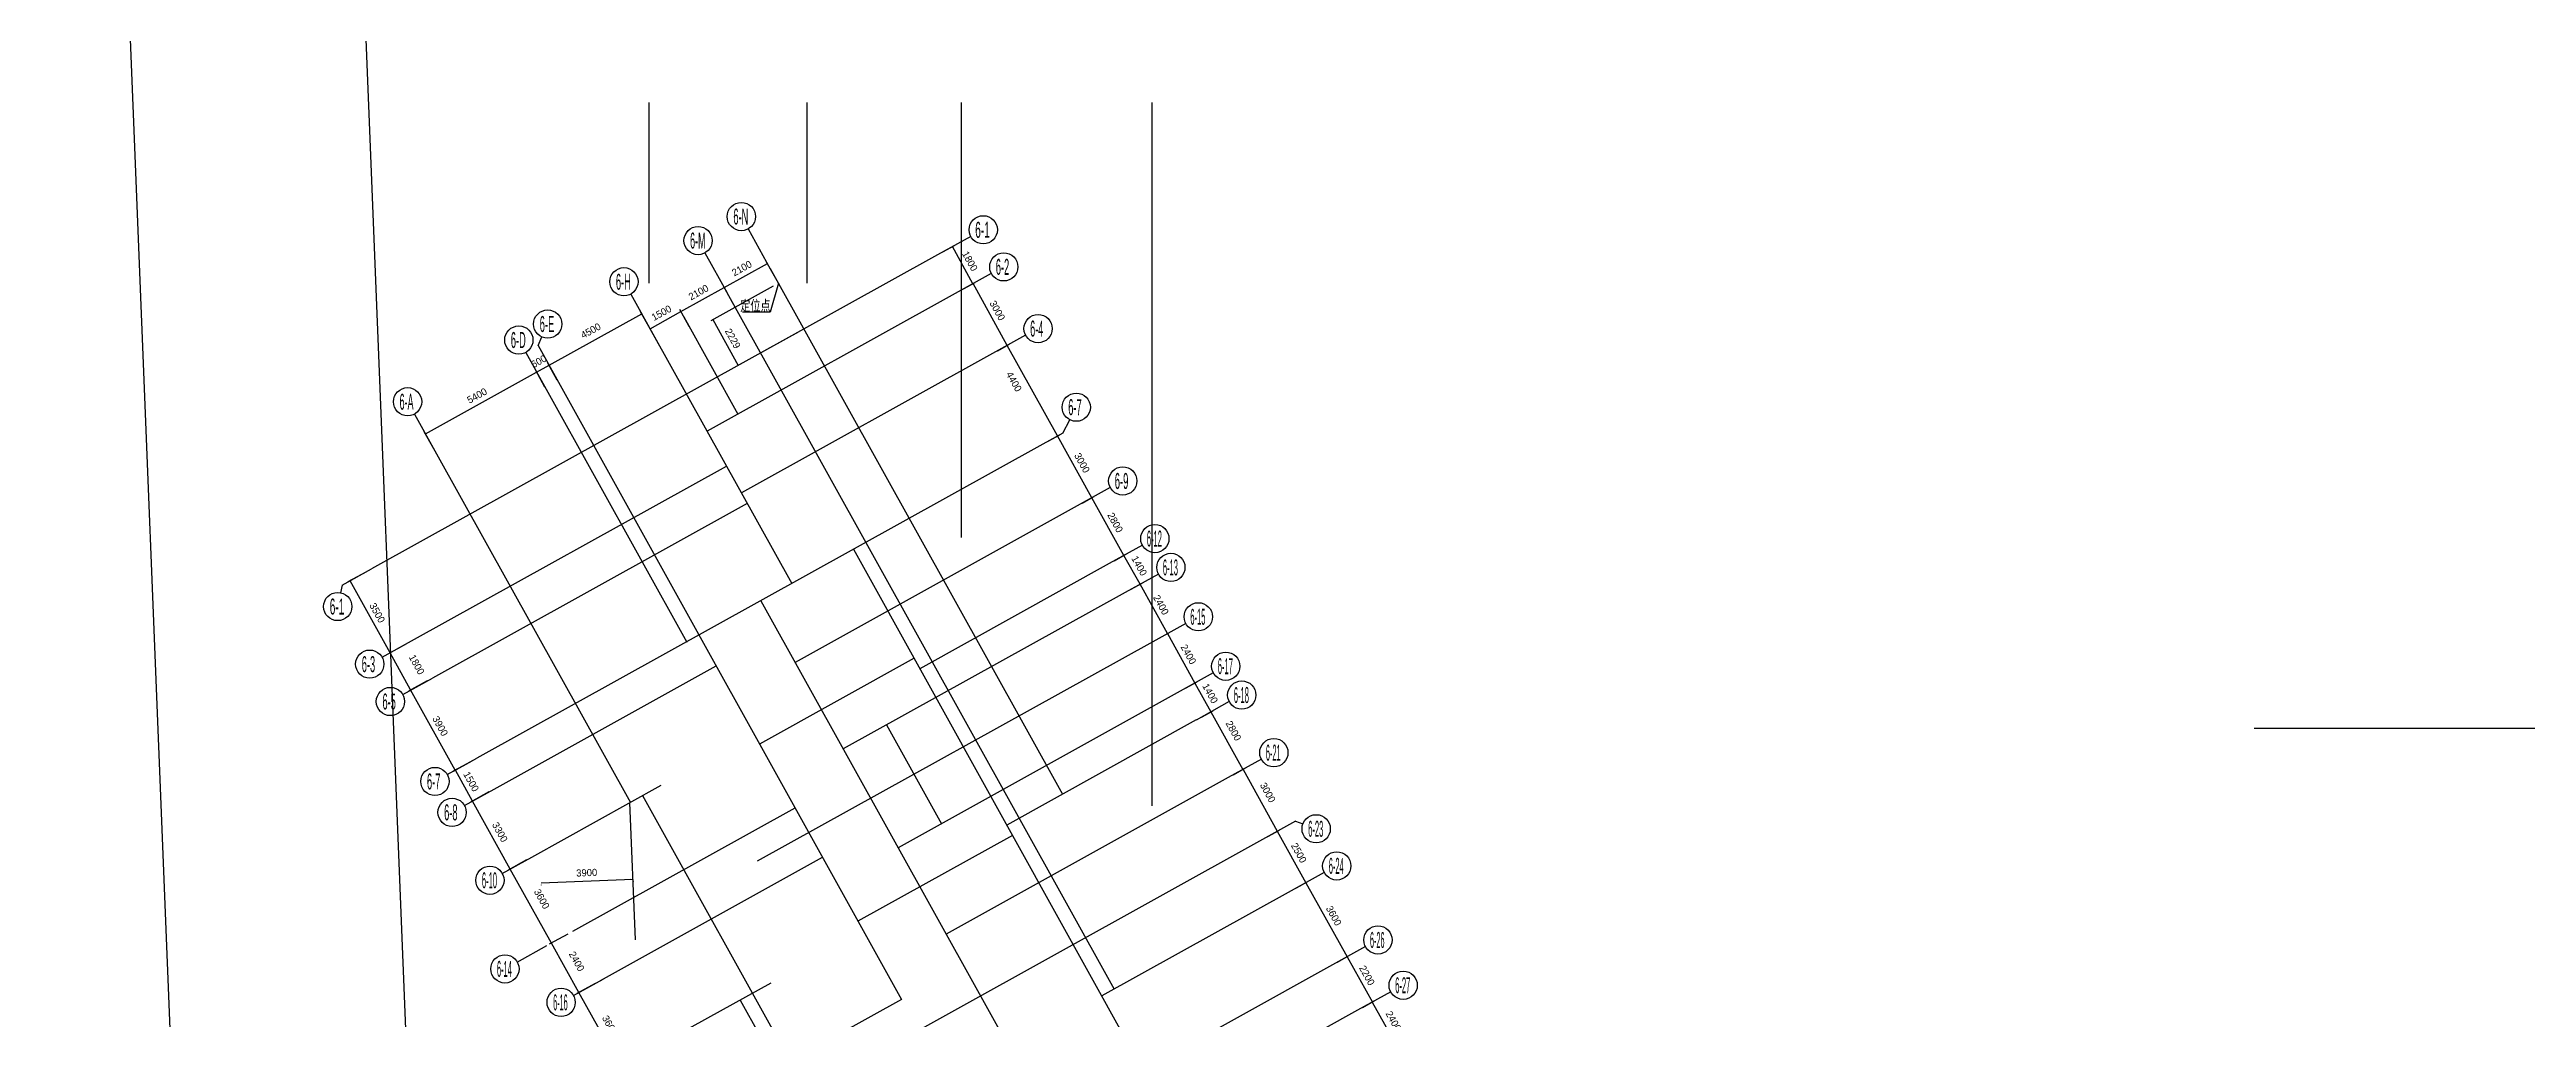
# Model space of a CAD drawing. Extents: x 471867 to 669967, y 35268 to 238913.
# Drawn here: x 471867 to 576969, y 107457 to 148612 of the extents above; entities that cross this region are included whole.
import ezdxf
from ezdxf.enums import TextEntityAlignment as Align

# ---------------------------------------------------------------- set-up
doc = ezdxf.new("R2010")
doc.units = 0
doc.header["$LTSCALE"] = 100
doc.header["$MEASUREMENT"] = 0
doc.layers.add('DOTE', color=253, linetype='Continuous')
doc.layers.add('L-AXIS', color=3, linetype='Continuous')
doc.styles.add('hztxt2', font='hztxt2')
doc.styles.get("Standard").update_dxf_attribs({"font": 'standard'})
doc.dimstyles.get("Standard").update_dxf_attribs({"dimtxt": 300, "dimasz": 100, "dimexe": 100, "dimexo": 250, "dimgap": 100, "dimtad": 0, "dimtoh": 1, "dimdec": 0, "dimdsep": 46, "dimcen": 0.09, "dimclrt": 7, "dimadec": 0, "dimazin": 0, "dimtfac": 1, "dimtdec": 4, "dimtofl": 0, "dimtmove": 0, "dimatfit": 3, "dimfxl": 1, "dimtolj": 1, "dimtzin": 0, "dimarcsym": 0})

# ---------------------------------------------------------------- blocks, each defined once
blk = doc.blocks.new('*D366')
at = {"layer": 'L-AXIS', "color": 0, "linetype": 'ByBlock', "lineweight": -2}
for p, q in [((500495, 138501), (502331, 139521)), ((502684, 138885), (502282, 139608)), ((500848, 137865), (500446, 138589))]:
    blk.add_line(p, q, dxfattribs=at)
for points in [[(502331, 139521), (502251, 139458), (502235, 139487)], [(500495, 138501), (500574, 138564), (500590, 138535)]]:
    blk.add_solid(points, dxfattribs=at)
at = {"layer": 'L-AXIS', "color": 7, "linetype": 'Continuous', "lineweight": -2, "insert": (501243, 139317), "char_height": 300, "width": 775, "attachment_point": 5, "rotation": 29.04537, "style": 'hztxt2'}
blk.add_mtext('2100', dxfattribs=at)
blk = doc.blocks.new('*D392')
at = {"layer": 'L-AXIS', "color": 0, "linetype": 'ByBlock', "lineweight": -2}
for p, q in [((498659, 137482), (500495, 138501)), ((500848, 137865), (500446, 138589)), ((499012, 136846), (498610, 137569))]:
    blk.add_line(p, q, dxfattribs=at)
for points in [[(500495, 138501), (500416, 138438), (500399, 138467)], [(498659, 137482), (498738, 137545), (498755, 137516)]]:
    blk.add_solid(points, dxfattribs=at)
at = {"layer": 'L-AXIS', "color": 7, "linetype": 'Continuous', "lineweight": -2, "insert": (499407, 138297), "char_height": 300, "width": 775, "attachment_point": 5, "rotation": 29.04537, "style": 'hztxt2'}
blk.add_mtext('2100', dxfattribs=at)
blk = doc.blocks.new('*D248')
at = {"layer": 'L-AXIS', "color": 0, "linetype": 'ByBlock', "lineweight": -2}
for p, q in [((474241, 232201), (471867, 232105)), ((478441, 70839), (471967, 232109)), ((480715, 70931), (478341, 70835))]:
    blk.add_line(p, q, dxfattribs=at)
for points in [[(471967, 232109), (471988, 232010), (471954, 232009)], [(478441, 70839), (478420, 70939), (478453, 70940)]]:
    blk.add_solid(points, dxfattribs=at)
at = {"layer": 'L-AXIS', "color": 7, "linetype": 'Continuous', "lineweight": -2, "insert": (475554, 151488), "char_height": 300, "width": 1111.67, "attachment_point": 5, "rotation": 272.29877, "style": 'hztxt2'}
blk.add_mtext('161400', dxfattribs=at)
blk = doc.blocks.new('*D41')
at = {"layer": 'L-AXIS', "color": 0, "linetype": 'ByBlock', "lineweight": -2}
for p, q in [((510645, 138441), (511139, 138715)), ((512508, 136044), (511052, 138667)), ((512100, 135817), (512596, 136093))]:
    blk.add_line(p, q, dxfattribs=at)
for points in [[(511052, 138667), (511115, 138587), (511086, 138571)], [(512508, 136044), (512445, 136123), (512474, 136140)]]:
    blk.add_solid(points, dxfattribs=at)
at = {"layer": 'L-AXIS', "color": 7, "linetype": 'Continuous', "lineweight": -2, "insert": (512086, 137525), "char_height": 300, "width": 780, "attachment_point": 5, "rotation": 299.04537, "style": 'hztxt2'}
blk.add_mtext('3000', dxfattribs=at)
blk = doc.blocks.new('*D406')
at = {"layer": 'L-AXIS', "color": 0, "linetype": 'ByBlock', "lineweight": -2}
for p, q in [((512102, 135818), (512595, 136092)), ((514643, 132197), (512507, 136044)), ((514236, 131971), (514731, 132245))]:
    blk.add_line(p, q, dxfattribs=at)
for points in [[(512507, 136044), (512570, 135964), (512541, 135948)], [(514643, 132197), (514580, 132276), (514609, 132292)]]:
    blk.add_solid(points, dxfattribs=at)
at = {"layer": 'L-AXIS', "color": 7, "linetype": 'Continuous', "lineweight": -2, "insert": (512791, 134504), "char_height": 300, "width": 795, "attachment_point": 5, "rotation": 299.04537, "style": 'hztxt2'}
blk.add_mtext('4400', dxfattribs=at)
blk = doc.blocks.new('*D39')
at = {"layer": 'L-AXIS', "color": 0, "linetype": 'ByBlock', "lineweight": -2}
for p, q in [((487815, 132291), (492536, 134913)), ((492889, 134277), (492488, 135000)), ((488168, 131656), (487767, 132379))]:
    blk.add_line(p, q, dxfattribs=at)
for points in [[(492536, 134913), (492457, 134850), (492441, 134879)], [(487815, 132291), (487895, 132354), (487911, 132325)]]:
    blk.add_solid(points, dxfattribs=at)
at = {"layer": 'L-AXIS', "color": 7, "linetype": 'Continuous', "lineweight": -2, "insert": (490006, 133908), "char_height": 300, "width": 785, "attachment_point": 5, "rotation": 29.04537, "style": 'hztxt2'}
blk.add_mtext('5400', dxfattribs=at)
blk = doc.blocks.new('*D310')
at = {"layer": 'L-AXIS', "color": 0, "linetype": 'ByBlock', "lineweight": -2}
for p, q in [((487887, 121799), (487102, 121363)), ((489083, 118002), (487190, 121412)), ((489781, 118389), (488996, 117954))]:
    blk.add_line(p, q, dxfattribs=at)
for points in [[(487190, 121412), (487253, 121332), (487224, 121316)], [(489083, 118002), (489020, 118081), (489049, 118098)]]:
    blk.add_solid(points, dxfattribs=at)
at = {"layer": 'L-AXIS', "color": 7, "linetype": 'Continuous', "lineweight": -2, "insert": (488443, 119877), "char_height": 300, "width": 775, "attachment_point": 5, "rotation": 299.04537, "style": 'hztxt2'}
blk.add_mtext('3900', dxfattribs=at)
blk = doc.blocks.new('_AXISO')
blk.add_circle((0, 0), 0.5)
blk = doc.blocks.new('*D181')
at = {"layer": 'L-AXIS', "color": 0, "linetype": 'ByBlock', "lineweight": -2}
for p, q in [((485314, 126432), (484529, 125997)), ((486316, 122985), (484617, 126045)), ((487013, 123373), (486228, 122937))]:
    blk.add_line(p, q, dxfattribs=at)
for points in [[(484617, 126045), (484680, 125966), (484651, 125950)], [(486316, 122985), (486253, 123065), (486282, 123081)]]:
    blk.add_solid(points, dxfattribs=at)
at = {"layer": 'L-AXIS', "color": 7, "linetype": 'Continuous', "lineweight": -2, "insert": (485772, 124685), "char_height": 300, "width": 780, "attachment_point": 5, "rotation": 299.04537, "style": 'hztxt2'}
blk.add_mtext('3500', dxfattribs=at)
blk = doc.blocks.new('*D0')
at = {"layer": 'L-AXIS', "color": 0, "linetype": 'ByBlock', "lineweight": -2}
for p, q in [((487013, 123373), (486228, 122937)), ((487190, 121412), (486316, 122985)), ((487887, 121799), (487102, 121363))]:
    blk.add_line(p, q, dxfattribs=at)
for points in [[(486316, 122985), (486379, 122906), (486350, 122890)], [(487190, 121412), (487127, 121491), (487156, 121507)]]:
    blk.add_solid(points, dxfattribs=at)
at = {"layer": 'L-AXIS', "color": 7, "linetype": 'Continuous', "lineweight": -2, "insert": (487447, 122488), "char_height": 300, "width": 690, "attachment_point": 5, "rotation": 299.04537, "style": 'hztxt2'}
blk.add_mtext('1800', dxfattribs=at)
blk = doc.blocks.new('*D59')
at = {"layer": 'L-AXIS', "color": 0, "linetype": 'ByBlock', "lineweight": -2}
for p, q in [((495024, 108948), (494239, 108512)), ((496074, 105413), (494327, 108560)), ((496772, 105800), (495987, 105365))]:
    blk.add_line(p, q, dxfattribs=at)
for points in [[(494327, 108560), (494390, 108481), (494361, 108465)], [(496074, 105413), (496011, 105492), (496041, 105509)]]:
    blk.add_solid(points, dxfattribs=at)
at = {"layer": 'L-AXIS', "color": 7, "linetype": 'Continuous', "lineweight": -2, "insert": (495642, 107167), "char_height": 300, "width": 775, "attachment_point": 5, "rotation": 299.04537, "style": 'hztxt2'}
blk.add_mtext('3600', dxfattribs=at)
blk = doc.blocks.new('*D252')
at = {"layer": 'L-AXIS', "color": 0, "linetype": 'ByBlock', "lineweight": -2}
for p, q in [((492111, 114193), (491326, 113757)), ((493161, 110659), (491414, 113806)), ((493859, 111046), (493074, 110610))]:
    blk.add_line(p, q, dxfattribs=at)
for points in [[(491414, 113806), (491477, 113726), (491448, 113710)], [(493161, 110659), (493098, 110738), (493127, 110754)]]:
    blk.add_solid(points, dxfattribs=at)
at = {"layer": 'L-AXIS', "color": 7, "linetype": 'Continuous', "lineweight": -2, "insert": (492754, 112532), "char_height": 300, "width": 775, "attachment_point": 5, "rotation": 299.04537, "style": 'hztxt2'}
blk.add_mtext('3600', dxfattribs=at)
blk = doc.blocks.new('*D305')
at = {"layer": 'L-AXIS', "color": 0, "linetype": 'ByBlock', "lineweight": -2}
for p, q in [((493859, 111046), (493074, 110610)), ((494327, 108560), (493161, 110659)), ((495024, 108948), (494239, 108512))]:
    blk.add_line(p, q, dxfattribs=at)
for points in [[(493161, 110659), (493225, 110579), (493195, 110563)], [(494327, 108560), (494264, 108640), (494293, 108656)]]:
    blk.add_solid(points, dxfattribs=at)
at = {"layer": 'L-AXIS', "color": 7, "linetype": 'Continuous', "lineweight": -2, "insert": (494236, 109883), "char_height": 300, "width": 785, "attachment_point": 5, "rotation": 299.04537, "style": 'hztxt2'}
blk.add_mtext('2400', dxfattribs=at)
blk = doc.blocks.new('*D143')
at = {"layer": 'L-AXIS', "color": 0, "linetype": 'ByBlock', "lineweight": -2}
for p, q in [((490509, 117078), (489724, 116642)), ((491414, 113806), (489812, 116691)), ((492111, 114193), (491326, 113757))]:
    blk.add_line(p, q, dxfattribs=at)
for points in [[(489812, 116691), (489875, 116611), (489846, 116595)], [(491414, 113806), (491351, 113885), (491380, 113901)]]:
    blk.add_solid(points, dxfattribs=at)
at = {"layer": 'L-AXIS', "color": 7, "linetype": 'Continuous', "lineweight": -2, "insert": (490978, 115373), "char_height": 300, "width": 780, "attachment_point": 5, "rotation": 299.04537, "style": 'hztxt2'}
blk.add_mtext('3300', dxfattribs=at)
blk = doc.blocks.new('*D175')
at = {"layer": 'L-AXIS', "color": 0, "linetype": 'ByBlock', "lineweight": -2}
for p, q in [((489784, 118391), (488999, 117955)), ((489815, 116693), (489086, 118004)), ((490512, 117080), (489727, 116644))]:
    blk.add_line(p, q, dxfattribs=at)
for points in [[(489086, 118004), (489149, 117925), (489120, 117908)], [(489815, 116693), (489752, 116772), (489781, 116788)]]:
    blk.add_solid(points, dxfattribs=at)
at = {"layer": 'L-AXIS', "color": 7, "linetype": 'Continuous', "lineweight": -2, "insert": (489756, 117518), "char_height": 300, "width": 690, "attachment_point": 5, "rotation": 299.04537, "style": 'hztxt2'}
blk.add_mtext('1500', dxfattribs=at)
blk = doc.blocks.new('*D24')
at = {"layer": 'L-AXIS', "color": 0, "linetype": 'ByBlock', "lineweight": -2}
for p, q in [((493061, 135204), (496995, 137389)), ((497348, 136753), (496946, 137476)), ((493414, 134569), (493012, 135292))]:
    blk.add_line(p, q, dxfattribs=at)
for points in [[(496995, 137389), (496915, 137326), (496899, 137355)], [(493061, 135204), (493140, 135267), (493156, 135238)]]:
    blk.add_solid(points, dxfattribs=at)
at = {"layer": 'L-AXIS', "color": 7, "linetype": 'Continuous', "lineweight": -2, "insert": (494834, 136667), "char_height": 300, "width": 790, "attachment_point": 5, "rotation": 29.04537, "style": 'hztxt2'}
blk.add_mtext('4500', dxfattribs=at)
blk = doc.blocks.new('*D118')
at = {"layer": 'L-AXIS', "color": 0, "linetype": 'ByBlock', "lineweight": -2}
for p, q in [((492889, 134277), (492488, 135000)), ((492536, 134913), (493061, 135204)), ((493414, 134569), (493012, 135292))]:
    blk.add_line(p, q, dxfattribs=at)
for points in [[(492536, 134913), (492615, 134976), (492632, 134947)], [(493061, 135204), (492981, 135141), (492965, 135170)]]:
    blk.add_solid(points, dxfattribs=at)
at = {"layer": 'L-AXIS', "color": 7, "linetype": 'Continuous', "lineweight": -2, "insert": (492628, 135365), "char_height": 300, "width": 556.67, "attachment_point": 5, "rotation": 29.04537, "style": 'hztxt2'}
blk.add_mtext('600', dxfattribs=at)
blk = doc.blocks.new('*D389')
at = {"layer": 'L-AXIS', "color": 0, "linetype": 'ByBlock', "lineweight": -2}
for p, q in [((497701, 136118), (497299, 136841)), ((497348, 136753), (498659, 137482)), ((499012, 136846), (498610, 137569))]:
    blk.add_line(p, q, dxfattribs=at)
for points in [[(497348, 136753), (497427, 136816), (497443, 136787)], [(498659, 137482), (498580, 137418), (498564, 137448)]]:
    blk.add_solid(points, dxfattribs=at)
at = {"layer": 'L-AXIS', "color": 7, "linetype": 'Continuous', "lineweight": -2, "insert": (497833, 137423), "char_height": 300, "width": 690, "attachment_point": 5, "rotation": 29.04537, "style": 'hztxt2'}
blk.add_mtext('1500', dxfattribs=at)
blk = doc.blocks.new('*D241')
at = {"layer": 'L-AXIS', "color": 0, "linetype": 'ByBlock', "lineweight": -2}
for p, q in [((502575, 138566), (499922, 137091)), ((500009, 137140), (501093, 135192)), ((503658, 136618), (501005, 135143))]:
    blk.add_line(p, q, dxfattribs=at)
for points in [[(500009, 137140), (500072, 137060), (500043, 137044)], [(501093, 135192), (501029, 135271), (501059, 135287)]]:
    blk.add_solid(points, dxfattribs=at)
at = {"layer": 'L-AXIS', "color": 7, "linetype": 'Continuous', "lineweight": -2, "insert": (500857, 136336), "char_height": 300, "width": 775, "attachment_point": 5, "rotation": 299.08092, "style": 'hztxt2'}
blk.add_mtext('2229', dxfattribs=at)
blk = doc.blocks.new('*D275')
at = {"layer": 'L-AXIS', "color": 0, "linetype": 'ByBlock', "lineweight": -2}
for p, q in [((509770, 140014), (510264, 140288)), ((511051, 138666), (510177, 140240)), ((510644, 138440), (511138, 138715))]:
    blk.add_line(p, q, dxfattribs=at)
for points in [[(510177, 140240), (510240, 140160), (510211, 140144)], [(511051, 138666), (510988, 138746), (511017, 138762)]]:
    blk.add_solid(points, dxfattribs=at)
at = {"layer": 'L-AXIS', "color": 7, "linetype": 'Continuous', "lineweight": -2, "insert": (510920, 139623), "char_height": 300, "width": 690, "attachment_point": 5, "rotation": 299.04537, "style": 'hztxt2'}
blk.add_mtext('1800', dxfattribs=at)
blk = doc.blocks.new('*D84')
at = {"layer": 'L-AXIS', "color": 0, "linetype": 'ByBlock', "lineweight": -2}
for p, q in [((526521, 109854), (527016, 110128)), ((526929, 110080), (527997, 108156)), ((527588, 107929), (528084, 108205))]:
    blk.add_line(p, q, dxfattribs=at)
for points in [[(526929, 110080), (526992, 110000), (526963, 109984)], [(527997, 108156), (527934, 108236), (527963, 108252)]]:
    blk.add_solid(points, dxfattribs=at)
at = {"layer": 'L-AXIS', "color": 7, "linetype": 'Continuous', "lineweight": -2, "insert": (527769, 109288), "char_height": 300, "width": 780, "attachment_point": 5, "rotation": 299.04537, "style": 'hztxt2'}
blk.add_mtext('2200', dxfattribs=at)
blk = doc.blocks.new('*D322')
at = {"layer": 'L-AXIS', "color": 0, "linetype": 'ByBlock', "lineweight": -2}
for p, q in [((527588, 107929), (528082, 108204)), ((527995, 108155), (529160, 106057)), ((528753, 105831), (529247, 106106))]:
    blk.add_line(p, q, dxfattribs=at)
for points in [[(527995, 108155), (528058, 108076), (528029, 108060)], [(529160, 106057), (529097, 106137), (529126, 106153)]]:
    blk.add_solid(points, dxfattribs=at)
at = {"layer": 'L-AXIS', "color": 7, "linetype": 'Continuous', "lineweight": -2, "insert": (528893, 107350), "char_height": 300, "width": 785, "attachment_point": 5, "rotation": 299.04537, "style": 'hztxt2'}
blk.add_mtext('2400', dxfattribs=at)
blk = doc.blocks.new('*D288')
at = {"layer": 'L-AXIS', "color": 0, "linetype": 'ByBlock', "lineweight": -2}
for p, q in [((517732, 125676), (518226, 125951)), ((519304, 123804), (518139, 125902)), ((518897, 123578), (519392, 123853))]:
    blk.add_line(p, q, dxfattribs=at)
for points in [[(518139, 125902), (518202, 125823), (518173, 125807)], [(519304, 123804), (519241, 123884), (519270, 123900)]]:
    blk.add_solid(points, dxfattribs=at)
at = {"layer": 'L-AXIS', "color": 7, "linetype": 'Continuous', "lineweight": -2, "insert": (519028, 125023), "char_height": 300, "width": 785, "attachment_point": 5, "rotation": 299.04537, "style": 'hztxt2'}
blk.add_mtext('2400', dxfattribs=at)
blk = doc.blocks.new('*D345')
at = {"layer": 'L-AXIS', "color": 0, "linetype": 'ByBlock', "lineweight": -2}
for p, q in [((520062, 121480), (520557, 121755)), ((520469, 121706), (521149, 120482)), ((520742, 120256), (521237, 120531))]:
    blk.add_line(p, q, dxfattribs=at)
for points in [[(520469, 121706), (520533, 121627), (520503, 121611)], [(521149, 120482), (521086, 120561), (521115, 120578)]]:
    blk.add_solid(points, dxfattribs=at)
at = {"layer": 'L-AXIS', "color": 7, "linetype": 'Continuous', "lineweight": -2, "insert": (521115, 121264), "char_height": 300, "width": 695, "attachment_point": 5, "rotation": 299.04537, "style": 'hztxt2'}
blk.add_mtext('1400', dxfattribs=at)
blk = doc.blocks.new('*D164')
at = {"layer": 'L-AXIS', "color": 0, "linetype": 'ByBlock', "lineweight": -2}
for p, q in [((518897, 123578), (519392, 123853)), ((519304, 123804), (520469, 121706)), ((520062, 121480), (520557, 121755))]:
    blk.add_line(p, q, dxfattribs=at)
for points in [[(519304, 123804), (519367, 123725), (519338, 123709)], [(520469, 121706), (520406, 121785), (520435, 121802)]]:
    blk.add_solid(points, dxfattribs=at)
at = {"layer": 'L-AXIS', "color": 7, "linetype": 'Continuous', "lineweight": -2, "insert": (520193, 122925), "char_height": 300, "width": 785, "attachment_point": 5, "rotation": 299.04537, "style": 'hztxt2'}
blk.add_mtext('2400', dxfattribs=at)
blk = doc.blocks.new('*D232')
at = {"layer": 'L-AXIS', "color": 0, "linetype": 'ByBlock', "lineweight": -2}
for p, q in [((522101, 117808), (522596, 118083)), ((522509, 118034), (523965, 115412)), ((523558, 115185), (524053, 115460))]:
    blk.add_line(p, q, dxfattribs=at)
for points in [[(522509, 118034), (522572, 117955), (522543, 117939)], [(523965, 115412), (523902, 115491), (523931, 115507)]]:
    blk.add_solid(points, dxfattribs=at)
at = {"layer": 'L-AXIS', "color": 7, "linetype": 'Continuous', "lineweight": -2, "insert": (523561, 117053), "char_height": 300, "width": 780, "attachment_point": 5, "rotation": 299.04537, "style": 'hztxt2'}
blk.add_mtext('3000', dxfattribs=at)
blk = doc.blocks.new('*D413')
at = {"layer": 'L-AXIS', "color": 0, "linetype": 'ByBlock', "lineweight": -2}
for p, q in [((523558, 115185), (524053, 115460)), ((523965, 115412), (525179, 113226)), ((524772, 113000), (525266, 113275))]:
    blk.add_line(p, q, dxfattribs=at)
for points in [[(523965, 115412), (524028, 115332), (523999, 115316)], [(525179, 113226), (525116, 113305), (525145, 113321)]]:
    blk.add_solid(points, dxfattribs=at)
at = {"layer": 'L-AXIS', "color": 7, "linetype": 'Continuous', "lineweight": -2, "insert": (524878, 114489), "char_height": 300, "width": 780, "attachment_point": 5, "rotation": 299.04537, "style": 'hztxt2'}
blk.add_mtext('2500', dxfattribs=at)
blk = doc.blocks.new('*D46')
at = {"layer": 'L-AXIS', "color": 0, "linetype": 'ByBlock', "lineweight": -2}
for p, q in [((524772, 113000), (525266, 113275)), ((525179, 113226), (526927, 110079)), ((526519, 109853), (527014, 110127))]:
    blk.add_line(p, q, dxfattribs=at)
for points in [[(525179, 113226), (525242, 113147), (525213, 113130)], [(526927, 110079), (526864, 110158), (526893, 110174)]]:
    blk.add_solid(points, dxfattribs=at)
at = {"layer": 'L-AXIS', "color": 7, "linetype": 'Continuous', "lineweight": -2, "insert": (526359, 111822), "char_height": 300, "width": 775, "attachment_point": 5, "rotation": 299.04537, "style": 'hztxt2'}
blk.add_mtext('3600', dxfattribs=at)
blk = doc.blocks.new('*D304')
at = {"layer": 'L-AXIS', "color": 0, "linetype": 'ByBlock', "lineweight": -2}
for p, q in [((520742, 120256), (521237, 120531)), ((521149, 120482), (522508, 118034)), ((522101, 117808), (522596, 118083))]:
    blk.add_line(p, q, dxfattribs=at)
for points in [[(521149, 120482), (521212, 120403), (521183, 120387)], [(522508, 118034), (522445, 118114), (522474, 118130)]]:
    blk.add_solid(points, dxfattribs=at)
at = {"layer": 'L-AXIS', "color": 7, "linetype": 'Continuous', "lineweight": -2, "insert": (522105, 119676), "char_height": 300, "width": 780, "attachment_point": 5, "rotation": 299.04537, "style": 'hztxt2'}
blk.add_mtext('2800', dxfattribs=at)
blk = doc.blocks.new('*D339')
at = {"layer": 'L-AXIS', "color": 0, "linetype": 'ByBlock', "lineweight": -2}
for p, q in [((515693, 129348), (516187, 129623)), ((517459, 127126), (516100, 129574)), ((517052, 126900), (517547, 127175))]:
    blk.add_line(p, q, dxfattribs=at)
for points in [[(516100, 129574), (516163, 129495), (516134, 129479)], [(517459, 127126), (517396, 127206), (517425, 127222)]]:
    blk.add_solid(points, dxfattribs=at)
at = {"layer": 'L-AXIS', "color": 7, "linetype": 'Continuous', "lineweight": -2, "insert": (517086, 128520), "char_height": 300, "width": 780, "attachment_point": 5, "rotation": 299.04537, "style": 'hztxt2'}
blk.add_mtext('2800', dxfattribs=at)
blk = doc.blocks.new('*D188')
at = {"layer": 'L-AXIS', "color": 0, "linetype": 'ByBlock', "lineweight": -2}
for p, q in [((514236, 131971), (514731, 132245)), ((516100, 129574), (514643, 132197)), ((515693, 129348), (516187, 129623))]:
    blk.add_line(p, q, dxfattribs=at)
for points in [[(514643, 132197), (514707, 132118), (514677, 132101)], [(516100, 129574), (516037, 129654), (516066, 129670)]]:
    blk.add_solid(points, dxfattribs=at)
at = {"layer": 'L-AXIS', "color": 7, "linetype": 'Continuous', "lineweight": -2, "insert": (515678, 131055), "char_height": 300, "width": 780, "attachment_point": 5, "rotation": 299.04537, "style": 'hztxt2'}
blk.add_mtext('3000', dxfattribs=at)
blk = doc.blocks.new('*D281')
at = {"layer": 'L-AXIS', "color": 0, "linetype": 'ByBlock', "lineweight": -2}
for p, q in [((517052, 126900), (517547, 127175)), ((518139, 125902), (517459, 127126)), ((517732, 125676), (518226, 125951))]:
    blk.add_line(p, q, dxfattribs=at)
for points in [[(517459, 127126), (517522, 127047), (517493, 127031)], [(518139, 125902), (518076, 125982), (518105, 125998)]]:
    blk.add_solid(points, dxfattribs=at)
at = {"layer": 'L-AXIS', "color": 7, "linetype": 'Continuous', "lineweight": -2, "insert": (518105, 126684), "char_height": 300, "width": 695, "attachment_point": 5, "rotation": 299.04537, "style": 'hztxt2'}
blk.add_mtext('1400', dxfattribs=at)
blk = doc.blocks.new('*D159')
at = {"layer": 'L-AXIS', "color": 0, "linetype": 'ByBlock', "lineweight": -2}
for p, q in [((492726, 113221), (496623, 113378)), ((492729, 113139), (492730, 113122)), ((496626, 113295), (496627, 113278))]:
    blk.add_line(p, q, dxfattribs=at)
for points in [[(492726, 113221), (492825, 113242), (492827, 113209)], [(496623, 113378), (496524, 113357), (496522, 113391)]]:
    blk.add_solid(points, dxfattribs=at)
at = {"layer": 'L-AXIS', "color": 7, "linetype": 'Continuous', "lineweight": -2, "insert": (494660, 113649), "char_height": 300, "width": 775, "attachment_point": 5, "rotation": 2.29877, "style": 'hztxt2'}
blk.add_mtext('3900', dxfattribs=at)

msp = doc.modelspace()

# ---------------------------------------------------------------- linework, layer by layer
at = {"layer": 'DOTE'}
for p, q in [((481860.1, 234317.6), (489328.1, 48282.5)), ((497308.1, 138687.9), (497308.1, 146357.9)), ((504008.1, 138687.9), (504008.1, 146357.9)), ((510558.1, 127887.9), (510558.1, 146357.9)), ((518658.1, 116487.9), (518658.1, 146357.9)), ((509551.1, 139892.3), (485532.5, 126553.7)), ((502447.3, 139310.9), (514847.8, 116981.6)), ((510425, 138318.7), (499765.7, 132399.1)), ((500611.4, 138291.3), (517042.2, 108704.7)), ((498780.4, 137263), (501078.8, 133124.3)), ((497469, 136534.8), (503360.6, 125925.9)), ((511881.5, 135696), (501222.2, 129776.4)), ((493010.4, 134058.7), (498903.6, 123447.1)), ((493535, 134350), (508021.3, 108264.7)), ((488289.6, 131437), (496514.7, 116626.1)), ((514017.7, 131849.4), (489999.1, 118510.8)), ((487231.8, 123493.9), (500591.1, 130912.9)), ((501467.2, 129335.4), (488112.4, 121908.1)), ((515472.7, 129229.4), (503506.2, 122574.1)), ((505982.4, 127384), (520761.7, 100771.3)), ((516832.1, 126781.5), (508798.3, 122313.5)), ((502049.7, 125196.8), (516832.5, 98577.7)), ((517513.3, 125554.9), (505542.7, 118907.1)), ((518678.5, 123456.7), (501899.6, 114138.6)), ((490727.4, 117199.4), (500152.6, 122433.7)), ((508553.3, 122754.6), (501998.8, 119109.3)), ((519843.8, 121358.5), (507873.1, 114710.7)), ((507378.6, 119926.6), (509709, 115730.3)), ((520522, 120137.3), (512488.1, 115669.3)), ((565409.3, 119787.9), (585258.1, 119787.9)), ((492329.5, 114314.4), (497820.7, 117363.9)), ((497033.9, 116927), (509488.9, 94499.5)), ((521882.9, 117686.8), (509912.2, 111038.9)), ((494077.3, 111167.2), (503502.6, 116401.5)), ((496726.2, 110805), (496492.5, 116626.3)), ((523339.4, 115064.1), (499320.8, 101725.4)), ((512730.6, 115232.7), (506171.6, 111595.5)), ((495242.5, 109069), (504667.8, 114303.3)), ((524551.6, 112881.2), (516517.8, 108413.1)), ((526300.9, 109731.2), (502282.3, 96392.6)), ((496990.4, 105921.8), (502481.6, 108971.3)), ((508021.3, 108264.7), (498590.6, 103040.2)), ((501175.5, 108233.4), (508959.5, 94217)), ((527369, 107807.9), (520381.5, 103927.4))]:
    msp.add_line(p, q, dxfattribs=at)
at = {"layer": 'L-AXIS'}
for p, q in [((501513.8, 140991.8), (502452.2, 139302.1)), ((499677.9, 139972.3), (500616.3, 138282.6)), ((510955.1, 140672.1), (509551.1, 139892.3)), ((511829, 139098.4), (510425, 138318.7)), ((496530.7, 138224.5), (497469, 136534.8)), ((492072.1, 135748.4), (493010.4, 134058.7)), ((492596.6, 136039.7), (492759.9, 136404.9)), ((492596.6, 136039.7), (493535, 134350)), ((513285.5, 136475.7), (511881.5, 135696)), ((487351.2, 133126.7), (488289.6, 131437)), ((514862, 132318.2), (515156.8, 132887.5)), ((514862, 132318.2), (514017.7, 131849.4)), ((516876.7, 130005.5), (515472.7, 129225.8)), ((518237.7, 127558.5), (516833.6, 126778.8)), ((484279.7, 125858), (485532.5, 126553.7)), ((518917.4, 126334.6), (517513.3, 125554.9)), ((484279.7, 125858), (484215.2, 125542.6)), ((520082.6, 124236.4), (518678.5, 123456.7)), ((485979, 122798.2), (487231.8, 123493.9)), ((521247.8, 122138.3), (519843.8, 121358.5)), ((486857.3, 121211.7), (488110.1, 121907.4)), ((521927.5, 120914.3), (520523.5, 120134.6)), ((488746.3, 117815), (489999.1, 118510.8)), ((523286.8, 118466.7), (521882.7, 117687)), ((489474.6, 116503.7), (490727.4, 117199.4)), ((524743.4, 115843.8), (523339.4, 115064.1)), ((524743.4, 115843.8), (525052.6, 115726.2)), ((491076.7, 113618.7), (492329.5, 114314.4)), ((525957.2, 113658.2), (524553.1, 112878.5)), ((491715.2, 109855.4), (492967.9, 110551.1)), ((527705, 110510.9), (526300.9, 109731.2)), ((494100.4, 108434.7), (495353.2, 109130.5)), ((528775, 108588.7), (527371, 107809))]:
    msp.add_line(p, q, dxfattribs=at)
msp.add_lwpolyline([(502793.3, 138687.9), (502444.5, 137454.6), (501268.8, 137454.6)], dxfattribs=at)

# ---------------------------------------------------------------- block references
ref = msp.add_blockref('_AXISO', (501222.5, 141516.4), dxfattribs=dict(at, xscale=1199.999999999997, yscale=1200, rotation=359.9996457873818))
ref.add_attrib('A', '6-N', (500883.1, 141177), dxfattribs={"height": 678.82, "style": 'hztxt2', "width": 0.433333})
ref = msp.add_blockref('_AXISO', (499386.6, 140496.8), dxfattribs=dict(at, xscale=1199.999999999997, yscale=1200, rotation=359.9996457873818))
ref.add_attrib('A', '6-M', (499047.2, 140157.4), dxfattribs={"height": 678.82, "style": 'hztxt2', "width": 0.419355})
ref = msp.add_blockref('_AXISO', (511485.3, 140953.2), dxfattribs=dict(at, xscale=1199.999999999997, yscale=1200, rotation=359.999645787379))
ref.add_attrib('A', '6-1', (511145.9, 140613.8), dxfattribs={"height": 678.82, "style": 'hztxt2', "width": 0.472727})
ref = msp.add_blockref('_AXISO', (512359.2, 139379.6), dxfattribs=dict(at, xscale=1199.999999999997, yscale=1200, rotation=359.999645787379))
ref.add_attrib('A', '6-2', (512019.8, 139040.2), dxfattribs={"height": 678.82, "style": 'hztxt2', "width": 0.433333})
ref = msp.add_blockref('_AXISO', (496239.4, 138749), dxfattribs=dict(at, xscale=1199.999999999997, yscale=1200, rotation=359.9996457873818))
ref.add_attrib('A', '6-H', (495900, 138409.6), dxfattribs={"height": 678.82, "style": 'hztxt2', "width": 0.433333})
ref = msp.add_blockref('_AXISO', (491780.8, 136272.9), dxfattribs=dict(at, xscale=1199.999999999997, yscale=1200, rotation=359.9996457873818))
ref.add_attrib('A', '6-D', (491441.4, 135933.5), dxfattribs={"height": 678.82, "style": 'hztxt2', "width": 0.433333})
ref = msp.add_blockref('_AXISO', (493004.7, 136952.6), dxfattribs=dict(at, xscale=1199.999999999997, yscale=1200, rotation=359.9996457873818))
ref.add_attrib('A', '6-E', (492665.3, 136613.2), dxfattribs={"height": 678.82, "style": 'hztxt2', "width": 0.440678})
ref = msp.add_blockref('_AXISO', (513815.7, 136756.9), dxfattribs=dict(at, xscale=1199.999999999997, yscale=1200, rotation=359.999645787379))
ref.add_attrib('A', '6-4', (513476.3, 136417.5), dxfattribs={"height": 678.82, "style": 'hztxt2', "width": 0.42623})
ref = msp.add_blockref('_AXISO', (487059.9, 133651.2), dxfattribs=dict(at, xscale=1199.999999999997, yscale=1200, rotation=359.9996457873818))
ref.add_attrib('A', '6-A', (486720.5, 133311.8), dxfattribs={"height": 678.82, "style": 'hztxt2', "width": 0.419355})
ref = msp.add_blockref('_AXISO', (515432.7, 133420.3), dxfattribs=dict(at, xscale=1199.999999999997, yscale=1200, rotation=359.999645787379))
ref.add_attrib('A', '6-7', (515093.3, 133080.9), dxfattribs={"height": 678.82, "style": 'hztxt2', "width": 0.433333})
ref = msp.add_blockref('_AXISO', (517406.9, 130286.7), dxfattribs=dict(at, xscale=1199.999999999997, yscale=1200, rotation=359.999645787379))
ref.add_attrib('A', '6-9', (517067.5, 129947.3), dxfattribs={"height": 678.82, "style": 'hztxt2', "width": 0.440678})
ref = msp.add_blockref('_AXISO', (518767.8, 127839.7), dxfattribs=dict(at, xscale=1199.999999999997, yscale=1200, rotation=359.999645787379))
ref.add_attrib('A', '6-12', (518428.4, 127500.3), dxfattribs={"height": 678.82, "style": 'hztxt2', "width": 0.325})
ref = msp.add_blockref('_AXISO', (519447.5, 126615.8), dxfattribs=dict(at, xscale=1199.999999999997, yscale=1200, rotation=359.999645787379))
ref.add_attrib('A', '6-13', (519108.1, 126276.4), dxfattribs={"height": 678.82, "style": 'hztxt2', "width": 0.325})
ref = msp.add_blockref('_AXISO', (484095, 124954.7), dxfattribs=dict(at, xscale=1199.999999999997, yscale=1200, rotation=359.999645787379))
ref.add_attrib('A', '6-1', (483755.6, 124615.3), dxfattribs={"height": 678.82, "style": 'hztxt2', "width": 0.472727})
ref = msp.add_blockref('_AXISO', (520612.7, 124517.6), dxfattribs=dict(at, xscale=1199.999999999997, yscale=1200, rotation=359.999645787379))
ref.add_attrib('A', '6-15', (520273.3, 124178.2), dxfattribs={"height": 678.82, "style": 'hztxt2', "width": 0.325})
ref = msp.add_blockref('_AXISO', (485454.4, 122506.9), dxfattribs=dict(at, xscale=1199.999999999997, yscale=1200, rotation=359.999645787379))
ref.add_attrib('A', '6-3', (485115, 122167.5), dxfattribs={"height": 678.82, "style": 'hztxt2', "width": 0.433333})
ref = msp.add_blockref('_AXISO', (521777.9, 122419.4), dxfattribs=dict(at, xscale=1199.999999999997, yscale=1200, rotation=359.999645787379))
ref.add_attrib('A', '6-17', (521438.5, 122080), dxfattribs={"height": 678.82, "style": 'hztxt2', "width": 0.325})
ref = msp.add_blockref('_AXISO', (486332.7, 120920.4), dxfattribs=dict(at, xscale=1199.999999999997, yscale=1200, rotation=359.999645787379))
ref.add_attrib('A', '6-5', (485993.3, 120581), dxfattribs={"height": 678.82, "style": 'hztxt2', "width": 0.433333})
ref = msp.add_blockref('_AXISO', (522457.7, 121195.5), dxfattribs=dict(at, xscale=1199.999999999997, yscale=1200, rotation=359.999645787379))
ref.add_attrib('A', '6-18', (522118.2, 120856.1), dxfattribs={"height": 678.82, "style": 'hztxt2', "width": 0.325})
ref = msp.add_blockref('_AXISO', (523816.9, 118747.9), dxfattribs=dict(at, xscale=1199.999999999997, yscale=1200, rotation=359.999645787379))
ref.add_attrib('A', '6-21', (523477.5, 118408.4), dxfattribs={"height": 678.82, "style": 'hztxt2', "width": 0.346667})
ref = msp.add_blockref('_AXISO', (488221.8, 117523.7), dxfattribs=dict(at, xscale=1199.999999999997, yscale=1200, rotation=359.999645787379))
ref.add_attrib('A', '6-7', (487882.4, 117184.3), dxfattribs={"height": 678.82, "style": 'hztxt2', "width": 0.433333})
ref = msp.add_blockref('_AXISO', (488950, 116212.4), dxfattribs=dict(at, xscale=1199.999999999997, yscale=1200, rotation=359.999645787379))
ref.add_attrib('A', '6-8', (488610.6, 115873), dxfattribs={"height": 678.82, "style": 'hztxt2', "width": 0.433333})
ref = msp.add_blockref('_AXISO', (525613.4, 115513), dxfattribs=dict(at, xscale=1199.999999999997, yscale=1200, rotation=359.999645787379))
ref.add_attrib('A', '6-23', (525274, 115173.6), dxfattribs={"height": 678.82, "style": 'hztxt2', "width": 0.325})
ref = msp.add_blockref('_AXISO', (490552.2, 113327.4), dxfattribs=dict(at, xscale=1199.999999999997, yscale=1200, rotation=359.999645787379))
ref.add_attrib('A', '6-10', (490212.8, 112988), dxfattribs={"height": 678.82, "style": 'hztxt2', "width": 0.325})
ref = msp.add_blockref('_AXISO', (526487.3, 113939.4), dxfattribs=dict(at, xscale=1199.999999999997, yscale=1200, rotation=359.999645787379))
ref.add_attrib('A', '6-24', (526147.9, 113599.9), dxfattribs={"height": 678.82, "style": 'hztxt2', "width": 0.320988})
ref = msp.add_blockref('_AXISO', (528235.1, 110792.1), dxfattribs=dict(at, xscale=1199.999999999997, yscale=1200, rotation=359.999645787379))
ref.add_attrib('A', '6-26', (527895.7, 110452.7), dxfattribs={"height": 678.82, "style": 'hztxt2', "width": 0.329114})
ref = msp.add_blockref('_AXISO', (491190.6, 109564.1), dxfattribs=dict(at, xscale=1199.999999999997, yscale=1200, rotation=359.999645787379))
ref.add_attrib('A', '6-14', (490851.2, 109224.6), dxfattribs={"height": 678.82, "style": 'hztxt2', "width": 0.320988})
ref = msp.add_blockref('_AXISO', (529305.2, 108869.9), dxfattribs=dict(at, xscale=1199.999999999997, yscale=1200, rotation=359.999645787379))
ref.add_attrib('A', '6-27', (528965.8, 108530.5), dxfattribs={"height": 678.82, "style": 'hztxt2', "width": 0.325})
ref = msp.add_blockref('_AXISO', (493575.8, 108143.4), dxfattribs=dict(at, xscale=1199.999999999997, yscale=1200, rotation=359.999645787379))
ref.add_attrib('A', '6-16', (493236.4, 107804), dxfattribs={"height": 678.82, "style": 'hztxt2', "width": 0.329114})

# ---------------------------------------------------------------- texts
at = {"layer": 'L-AXIS', "width": 0.7}
msp.add_text('定位点', height=450, dxfattribs=at).set_placement((501819.3, 137507.9), align=Align.CENTER)

# ---------------------------------------------------------------- dimensions: what is measured, and where the dimension line sits
at = {"layer": 'L-AXIS'}
for base, p1, p2, angle, picture, middle in [((471967, 232109.5), (480965.1, 70940.7), (474491.3, 232210.8), 92.298773, '*D248', (475553.6, 151488.5)), ((510176.8, 140239.8), (510425, 138318.7), (509551.1, 139892.3), 119.045374, '*D275', (510919.8, 139622.9)), ((502330.8, 139520.7), (500969.3, 137646.9), (502805.2, 138666.5), 29.045374, '*D366', (501242.9, 139316.9)), ((498659, 137481.6), (497822, 135899.1), (499133.4, 136627.4), 29.045374, '*D389', (497833.4, 137423.4)), ((500494.9, 138501.1), (499133.4, 136627.4), (500969.3, 137646.9), 29.045374, '*D392', (499407, 138297.3)), ((511051.7, 138666.8), (511881.5, 135696), (510426, 138319.3), 119.045374, '*D41', (512086, 137525.3)), ((496994.7, 137388.9), (493535, 134350), (497469, 136534.8), 29.045374, '*D24', (494833.7, 136666.6)), ((493060.6, 135204.2), (493010.4, 134058.7), (493535, 134350), 29.045374, '*D118', (492628.4, 135364.5)), ((512507.2, 136043.5), (514017.7, 131849.4), (511883.1, 135696.9), 119.045374, '*D406', (512790.6, 134504.3)), ((492536.1, 134912.9), (488289.6, 131437), (493010.4, 134058.7), 29.045374, '*D39', (490005.7, 133908)), ((514643.5, 132196.9), (515474.2, 129226.7), (514017.7, 131849.4), 119.045374, '*D188', (515677.7, 131055.4)), ((516100, 129574.2), (516833.6, 126778.8), (515474.2, 129226.7), 119.045374, '*D339', (517085.6, 128520.2)), ((517459.4, 127126.3), (517513.3, 125554.9), (516833.6, 126778.8), 119.045374, '*D281', (518105.2, 126684.3)), ((484616.6, 126045.1), (487231.8, 123493.9), (485532.5, 126553.7), 119.045374, '*D181', (485772.3, 124685.1)), ((518139.1, 125902.4), (518678.5, 123456.7), (517513.3, 125554.9), 119.045374, '*D288', (519027.7, 125023.2)), ((486315.9, 122985.3), (488105.7, 121920.3), (487231.8, 123493.9), 119.045374, '*D0', (487447.4, 122487.7)), ((520469.5, 121706), (518678.5, 123456.7), (519843.8, 121358.5), 299.045374, '*D164', (520192.9, 122925)), ((487189.8, 121411.7), (489999.1, 118510.8), (488105.7, 121920.3), 119.045374, '*D310', (488442.5, 119876.8)), ((521149.2, 120482.1), (519843.8, 121358.5), (520523.5, 120134.6), 299.045374, '*D345', (521115.3, 121264)), ((522508.5, 118034.5), (520523.6, 120134.7), (521882.7, 117687), 299.045374, '*D304', (522104.5, 119675.6)), ((489086.4, 118003.9), (490730.5, 117201.1), (490002.2, 118512.5), 119.045374, '*D175', (489756.5, 117518.1)), ((523965.1, 115411.5), (521882.9, 117686.8), (523339.4, 115064.1), 299.045374, '*D232', (523561.1, 117052.7)), ((489811.5, 116690.8), (492329.5, 114314.4), (490727.4, 117199.4), 119.045374, '*D143', (490978, 115373.4)), ((525178.8, 113226), (523339.4, 115064.1), (524553.1, 112878.5), 299.045374, '*D413', (524878, 114488.7)), ((491413.7, 113805.8), (494077.3, 111167.2), (492329.5, 114314.4), 119.045374, '*D252', (492753.8, 112531.5)), ((526926.7, 110078.7), (524553.1, 112878.5), (526300.9, 109731.2), 299.045374, '*D46', (526358.7, 111822.3)), ((493161.5, 110658.6), (495242.5, 109069), (494077.3, 111167.2), 119.045374, '*D305', (494236.3, 109882.8)), ((527996.7, 108156.5), (526302.9, 109732.3), (527369, 107807.9), 299.045374, '*D84', (527768.6, 109288.1)), ((494326.7, 108560.4), (496990.4, 105921.8), (495242.5, 109069), 119.045374, '*D59', (495641.5, 107167)), ((529160, 106057.2), (527369, 107807.9), (528534.2, 105709.7), 299.045374, '*D322', (528893, 107350.1))]:
    dim = msp.add_linear_dim(base=base, p1=p1, p2=p2, angle=angle, dimstyle='Standard', dxfattribs=at)
    dim.commit()
    dim.dimension.update_dxf_attribs({"geometry": picture, "text_midpoint": middle})
for p1, p2, distance, picture, middle in [((502793.3, 138687.9), (503876.6, 136740), -3185.7, '*D241', (500856.8, 136335.7)), ((492719.4, 113388.5), (496616.2, 113544.9), -167.1, '*D159', (494660.5, 113649.4))]:
    dim = msp.add_aligned_dim(p1=p1, p2=p2, distance=distance, dimstyle='Standard', dxfattribs=at)
    dim.commit()
    dim.dimension.update_dxf_attribs({"geometry": picture, "text_midpoint": middle})

doc.saveas('drawing.dxf')
